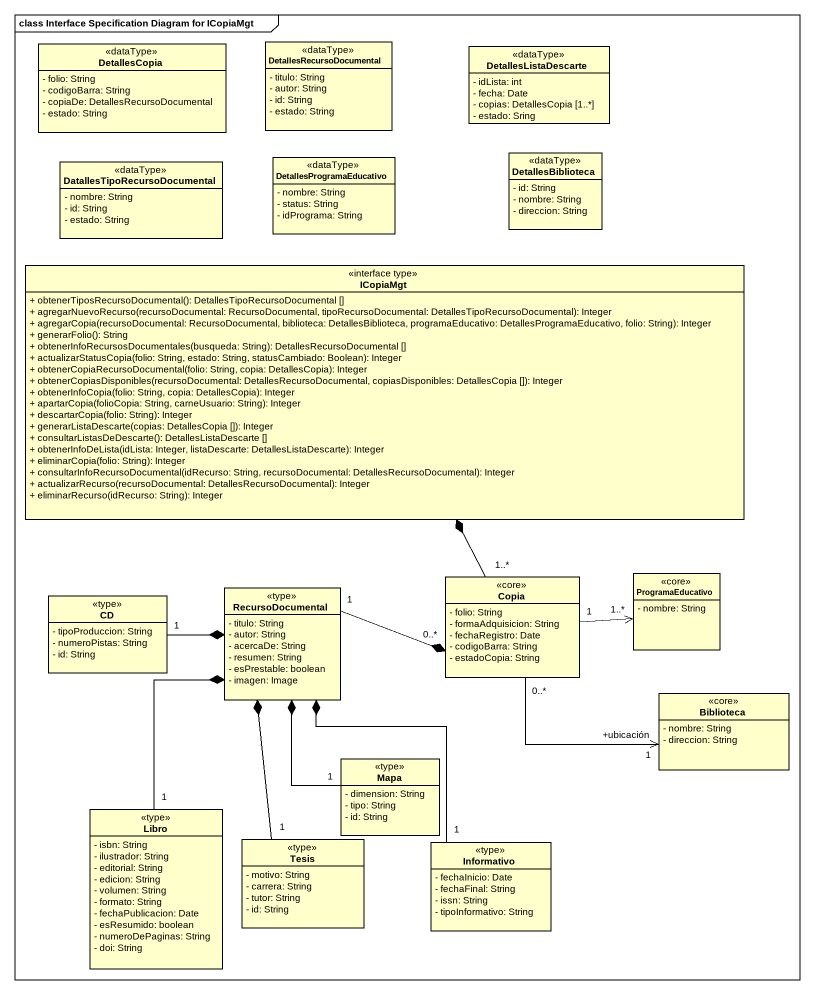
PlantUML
@startuml
mainframe class Interface Specification Diagram for ICopiaMgt
hide circle
hide empty members
skinparam classAttributeIconSize 0
class DetallesCopia <<dataType>> {
  - folio: String
  - codigoBarra: String
  - copiaDe: DetallesRecursoDocumental
  - estado: String
}
class DetallesRecursoDocumental <<dataType>> {
  - titulo: String
  - autor: String
  - id: String
  - estado: String
}
class DetallesListaDescarte <<dataType>> {
  - idLista: int
  - fecha: Date
  - copias: DetallesCopia [1..*]
  - estado: Sring
}
class DetallesProgramaEducativo <<dataType>> {
  - nombre: String
  - status: String
  - idPrograma: String
}
class DetallesBiblioteca <<dataType>> {
  - id: String
  - nombre: String
  - direccion: String
}
class "DatallesTipoRecursoDocumental" as DatallesTipoRecursoDocumenta <<dataType>> {
  - nombre: String
  - id: String
  - estado: String
}
class ICopiaMgt <<interface type>> {
  + obtenerTiposRecursoDocumental(): DetallesTipoRecursoDocumental []
  + agregarNuevoRecurso(recursoDocumental: RecursoDocumental, tipoRecursoDocumental: DetallesTipoRecursoDocumental): Integer
  + agregarCopia(recursoDocumental: RecursoDocumental, biblioteca: DetallesBiblioteca, programaEducativo: DetallesProgramaEducativo, folio: String): Integer
  + generarFolio(): String
  + obtenerInfoRecursosDocumentales(busqueda: String): DetallesRecursoDocumental []
  + actualizarStatusCopia(folio: String, estado: String, statusCambiado: Boolean): Integer
  + obtenerCopiaRecursoDocumental(folio: String, copia: DetallesCopia): Integer
  + obtenerCopiasDisponibles(recursoDocumental: DetallesRecursoDocumental, copiasDisponibles: DetallesCopia []): Integer
  + obtenerInfoCopia(folio: String, copia: DetallesCopia): Integer
  + apartarCopia(folioCopia: String, carneUsuario: String): Integer
  + descartarCopia(folio: String): Integer
  + generarListaDescarte(copias: DetallesCopia []): Integer
  + consultarListasDeDescarte(): DetallesListaDescarte []
  + obtenerInfoDeLista(idLista: Integer, listaDescarte: DetallesListaDescarte): Integer
  + eliminarCopia(folio: String): Integer
  + consultarInfoRecursoDocumental(idRecurso: String, recursoDocumental: DetallesRecursoDocumental): Integer
  + actualizarRecurso(recursoDocumental: DetallesRecursoDocumental): Integer
  + eliminarRecurso(idRecurso: String): Integer
}
class CD <<type>> {
  - tipoProduccion: String
  - numeroPistas: String
  - id: String
}
class RecursoDocumental <<type>> {
  - titulo: String
  - autor: String
  - acercaDe: String
  - resumen: String
  - esPrestable: boolean
  - imagen: Image
}
class Copia <<core>> {
  - folio: String
  - formaAdquisicion: String
  - fechaRegistro: Date
  - codigoBarra: String
  - estadoCopia: String
}
class ProgramaEducativo <<core>> {
  - nombre: String
}
class Biblioteca <<core>> {
  - nombre: String
  - direccion: String
}
class Mapa <<type>> {
  - dimension: String
  - tipo: String
  - id: String
}
class Libro <<type>> {
  - isbn: String
  - ilustrador: String
  - editorial: String
  - edicion: String
  - volumen: String
  - formato: String
  - fechaPublicacion: Date
  - esResumido: boolean
  - numeroDePaginas: String
  - doi: String
}
class Tesis <<type>> {
  - motivo: String
  - carrera: String
  - tutor: String
  - id: String
}
class Informativo <<type>> {
  - fechaInicio: Date
  - fechaFinal: String
  - issn: String
  - tipoInformativo: String
}
CD "1" -right-* RecursoDocumental
RecursoDocumental "1" -right-* "0..*" Copia
Copia "1..*" -up-* ICopiaMgt
Copia "0..*" -right-> "+ubicación\n1" Biblioteca
ProgramaEducativo "1..*" <-left- "1" Copia
Mapa "1" -up-* RecursoDocumental
Libro "1" -up-* RecursoDocumental
Tesis "1" -up-* RecursoDocumental
Informativo "1" -up-* RecursoDocumental
@enduml
